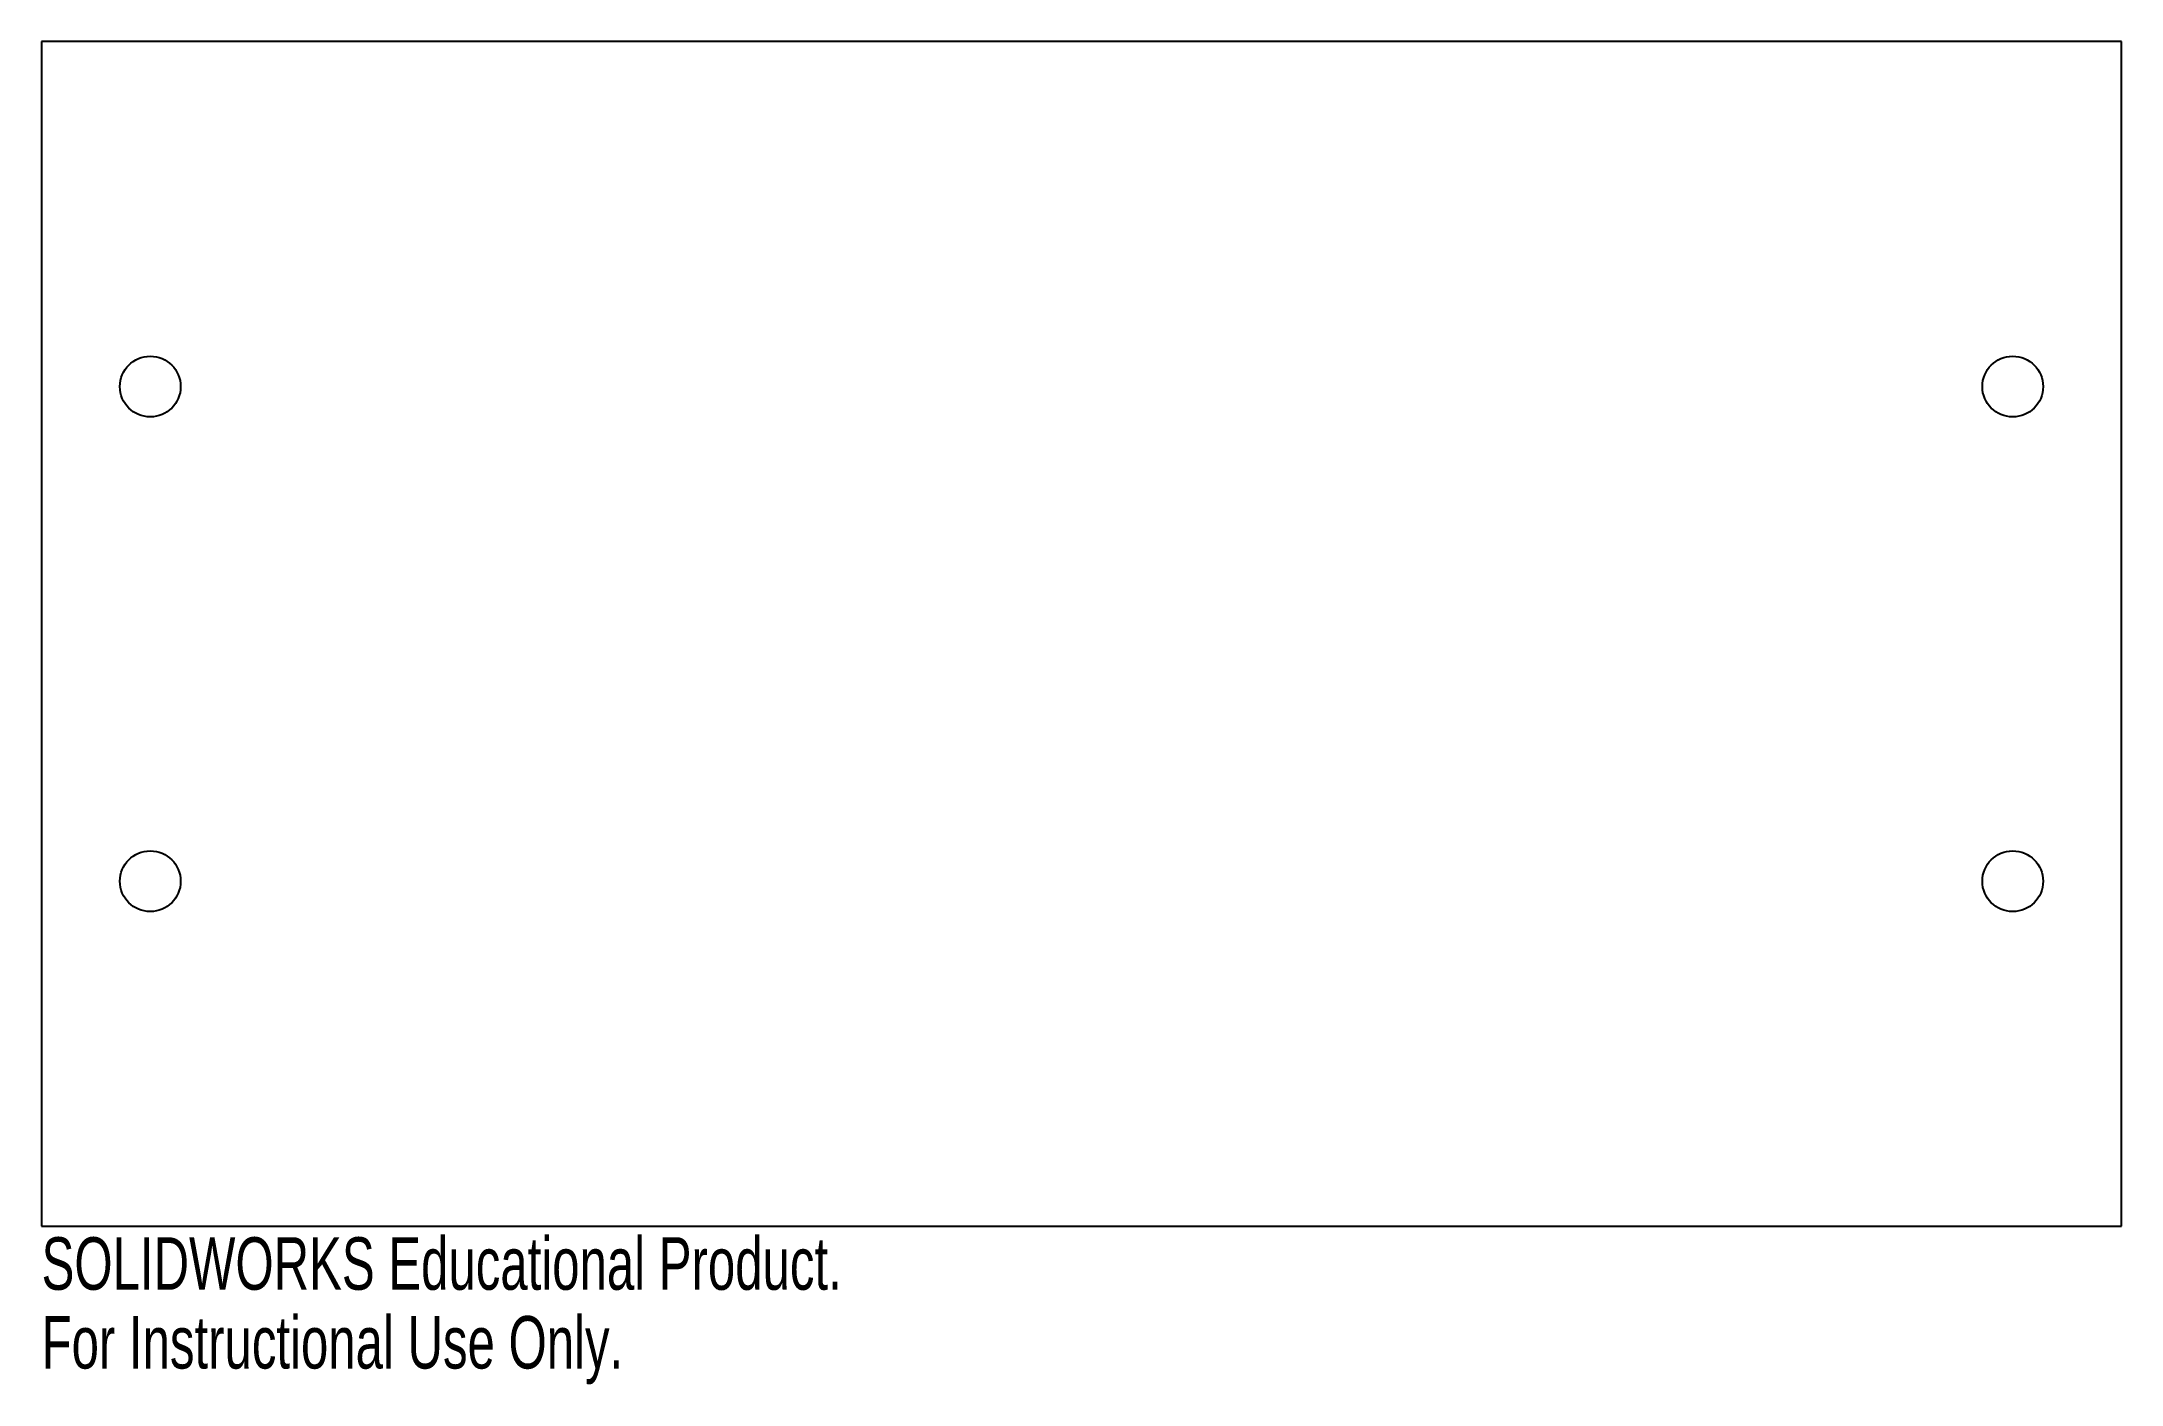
# Model space of a CAD drawing. Header units: inches. Extents: x 0 to 7.54, y -0.57 to 4.29.
import ezdxf

# ---------------------------------------------------------------- set-up
doc = ezdxf.new("R2010")
doc.units = ezdxf.units.IN
doc.header["$MEASUREMENT"] = 0
doc.styles.add('SLDTEXTSTYLE0', font='TXT', dxfattribs={"width": 0.7})

msp = doc.modelspace()

# ---------------------------------------------------------------- linework, layer by layer
at = {"color": 7, "linetype": 'Continuous', "lineweight": 25}
for p, q in [((7.54, 4.2925), (0, 4.2925)), ((0, 4.2925), (0, 0)), ((7.54, 0), (7.54, 4.2925)), ((0, 0), (7.54, 0))]:
    msp.add_line(p, q, dxfattribs=at)
for centre in [(0.394, 3.0425), (0.394, 3.0425), (7.146, 3.0425), (7.146, 3.0425), (0.394, 1.25), (0.394, 1.25), (7.146, 1.25), (7.146, 1.25)]:
    msp.add_circle(centre, 0.11, dxfattribs=at)

# ---------------------------------------------------------------- texts
at = {"color": 7, "linetype": 'Continuous', "char_height": 0.1903, "attachment_point": 1, "style": 'SLDTEXTSTYLE0'}
for s, insert in [('SOLIDWORKS Educational Product.', (0, -0.0401)), ('For Instructional Use Only.', (0, -0.3256))]:
    msp.add_mtext(s, dxfattribs=dict(at, insert=insert))

doc.saveas('drawing.dxf')
